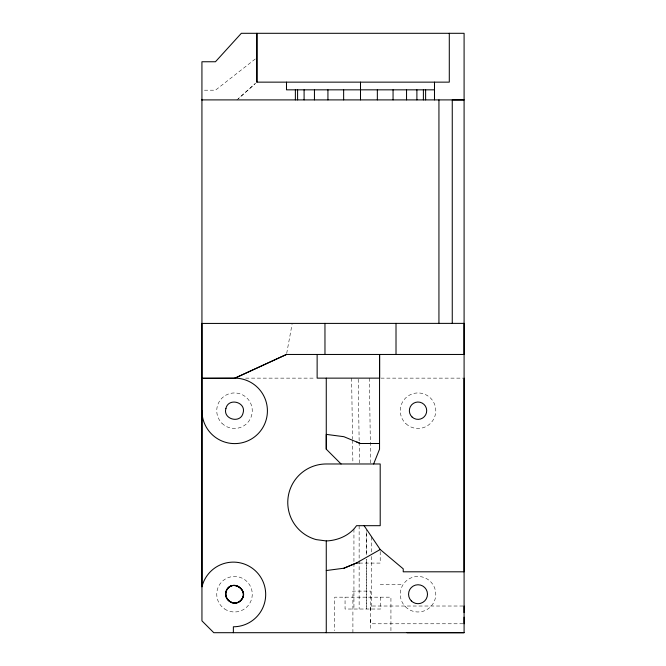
<?xml version="1.0" encoding="UTF-8"?>
<svg xmlns="http://www.w3.org/2000/svg" width="666" height="666" viewBox="0 0 666 666"><rect width="100%" height="100%" fill="white"/><g stroke="black" fill="none" stroke-linecap="round" stroke-linejoin="round"><path stroke-width="0.5" stroke-dasharray="3.33 2.5" d="M352.905 632.7L352.905 591.108L370.671 591.108L370.671 630.619M366.558 532.442L366.541 555.211L366.5 530.286M286.68 353.455L292.049 324.384M236.971 99.9L255.378 83.483L238.503 98.535M255.278 58.991L215.459 90.201L202.98 90.201M245.637 378.138L315.334 378.138M380.877 378.138L463.053 378.138M359.265 563.086L380.219 563.086L380.211 551.456M380.211 584.748L403.23 584.748M463.053 606.018L370.671 606.018L370.671 612.595M463.053 623.776L370.671 623.776L370.671 617.191M369.372 378.138L370.654 462.945M358.208 379.17L359.149 441.225M359.165 442.257L359.474 462.945M351.615 378.138L352.53 439.16M352.547 440.193L352.888 462.945M390.934 630.669L390.934 597.177L334.698 597.177L334.698 630.669M380.577 597.177L380.577 609.024L345.055 609.024L345.055 597.177M371.695 536.929L371.695 552.38M371.695 556.501L371.695 609.024M359.14 525.682L359.14 559.64M359.14 560.664L359.14 609.024M353.937 529.07L353.937 562.295M353.937 563.336L353.937 609.024M366.533 559.348L366.5 609.024L366.5 559.29M405.935 423.709A17.757 17.757 0 0 0 435.339 414.668A17.757 17.757 0 0 0 412.803 393.723A17.757 17.757 0 0 0 405.935 423.709M224.567 608.94A17.757 17.757 0 0 0 252.223 595.471A17.757 17.757 0 0 0 226.731 578.255A17.757 17.757 0 0 0 224.567 608.94M221.945 423.26A17.757 17.757 0 0 0 251.665 415.293A17.757 17.757 0 0 0 229.912 393.548A17.757 17.757 0 0 0 221.945 423.26M405.469 606.776A17.757 17.757 0 0 0 435.181 598.817A17.757 17.757 0 0 0 413.428 577.064A17.757 17.757 0 0 0 405.469 606.776"/><path stroke-width="1" d="M256.893 82.143L256.893 33.3L256.885 82.143L449.292 82.143L449.292 33.3M317.133 354.462L317.133 378.138L379.645 378.138L379.645 354.462M341.067 463.977L326.265 449.184L326.265 378.138M364.086 525.682L380.211 549.517L403.23 568.847L403.23 571.803L464.094 571.803L464.094 33.3L241.333 33.3L215.459 61.755L201.931 61.755L201.948 620.862L213.786 632.7L464.094 632.7L464.094 378.138M225.624 594.222C227.431 575.549 254.212 591.008 238.944 601.914C229.154 607.966 220.18 591.941 230.078 586.546C237.454 581.992 246.711 591.266 242.158 598.642C238.062 606.293 225.408 602.888 225.666 594.214M201.948 410.872A32.734 32.734 0 0 0 234.682 443.606A32.734 32.734 0 0 0 267.416 410.872A32.734 32.734 0 0 0 234.682 378.138L201.915 378.28L234.657 378.28L286.497 354.462L464.094 354.462L464.094 323.376L201.906 323.435L201.948 586.829A32.326 32.326 0 0 1 238.47 562.529A32.326 32.326 0 0 1 265.592 597.011A32.326 32.326 0 0 1 233.366 626.781L233.366 632.7M373.626 463.977L379.545 449.184L379.545 354.462M240.759 600.474C249.75 591.858 233.808 578.779 227.256 589.327C221.062 597.585 233.816 607.966 240.784 600.499M201.94 99.9L201.94 99.359M380.211 549.517L356.277 563.086L343.889 568.223L326.265 570.537M234.657 378.28L286.48 354.454M343.889 568.223L356.277 563.086L358.266 563.086M326.265 540.942C337.887 540.509 349.792 535.431 356.535 525.682L380.211 525.682L380.194 463.977L326.265 463.977A38.478 38.478 0 0 0 316.308 539.627L326.265 540.942L326.265 632.7M407.084 632.7L464.094 632.7M434.49 89.835L286.488 89.835L286.497 82.143M201.931 99.9L464.094 99.9L452.256 99.933L452.256 323.376M326.265 449.184L326.265 434.382L343.889 436.696L360.306 443.498L379.545 443.498M324.958 323.376L324.975 354.462M356.801 442.049L360.306 443.498M464.094 606.018L464.094 612.595M464.094 617.191L464.094 623.776M438.936 99.933L438.936 323.376M434.49 82.143L434.49 99.9M425.616 89.835L425.616 99.9M423.393 89.835L423.393 99.9M416.891 89.835L416.891 99.9M406.543 89.835L406.543 99.9M396.012 323.376L396.012 354.462M393.057 89.835L393.057 99.9M377.347 89.835L377.347 99.9M360.497 82.143L360.497 99.9M343.639 89.835L343.639 99.9M327.93 89.835L327.93 99.9M314.444 89.835L314.444 99.9M304.096 89.835L304.096 99.9M297.594 89.835L297.594 99.9M295.371 89.835L295.371 99.9M225.932 408.4C222.561 419.305 240.551 424.125 243.082 412.995C246.453 402.089 228.463 397.269 225.932 408.4M412.121 417.058A8.683 8.683 0 0 0 426.49 412.637A8.683 8.683 0 0 0 415.476 402.406A8.683 8.683 0 0 0 412.121 417.058M411.33 600.923A9.474 9.474 0 0 0 427.172 596.678A9.474 9.474 0 0 0 415.576 585.073A9.474 9.474 0 0 0 411.33 600.923"/></g></svg>
